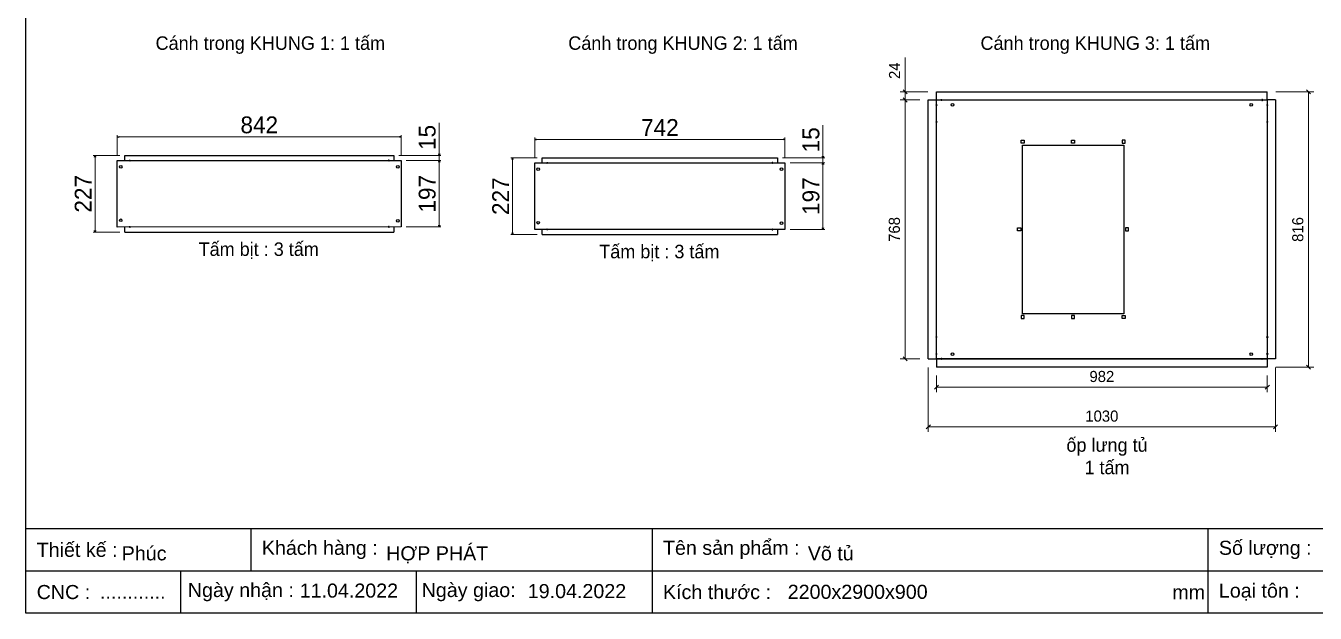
# Model space of a CAD drawing. Header units: millimetres. Extents: x 0 to 6199, y 0 to 4383.
# Drawn here: x 0 to 3825, y 0 to 1742 of the extents above; entities that cross this region are included whole.
import ezdxf

# ---------------------------------------------------------------- set-up
doc = ezdxf.new("R2010")
doc.units = ezdxf.units.MM
doc.layers.add('CNC', color=7, linetype='Continuous')
doc.layers.add('DIM', color=253, linetype='Continuous')
doc.styles.add('Arial', font='arial.ttf')
doc.dimstyles.new('CNC', dxfattribs={"dimtxt": 50, "dimasz": 5, "dimexe": 5, "dimexo": 15, "dimgap": 10, "dimtad": 1, "dimdec": 0, "dimtxsty": 'Standard', "dimblk": 'OPEN30', "dimcen": 10, "dimclrd": 5, "dimclre": 5, "dimclrt": 3, "dimazin": 3, "dimtfac": 1, "dimtdec": 0, "dimtmove": 0, "dimatfit": 3, "dimldrblk": 'ARCHTICK', "dimlwd": 9, "dimlwe": 9})
doc.dimstyles.new('Dim-33', dxfattribs={"dimtxt": 33, "dimasz": 12, "dimexe": 15, "dimexo": 25, "dimgap": 15, "dimtad": 1, "dimdec": 0, "dimtxsty": 'Standard', "dimblk": 'OBLIQUE', "dimcen": 10, "dimclrd": 5, "dimclre": 5, "dimclrt": 3, "dimazin": 3, "dimtfac": 1, "dimtdec": 0, "dimtmove": 0, "dimatfit": 3, "dimldrblk": 'OPEN30', "dimlwd": 9, "dimlwe": 9})

# ---------------------------------------------------------------- blocks, each defined once
blk = doc.blocks.new('f3daunguoc')
at = {"layer": 'CNC', "color": 2, "lineweight": -3}
blk.add_circle((0, 0), 1.5, dxfattribs=at)
blk = doc.blocks.new('*D1')
at = {"color": 5, "lineweight": 9, "ltscale": 3, "transparency": 16777216}
for p, q in [((2364.6, 1355.4), (2364.6, 1447.7)), ((2244.8, 1350.4), (2369.6, 1350.4)), ((2364.6, 1335.4), (2364.6, 1350.4)), ((2266.8, 1335.4), (2369.6, 1335.4)), ((2364.6, 1330.4), (2364.6, 1325.4))]:
    blk.add_line(p, q, dxfattribs=at)
at = {"color": 0, "linetype": 'ByBlock', "lineweight": -2}
for p, q in [((2364.6, 1350.4), (2363.3, 1355.4)), ((2365.9, 1355.4), (2364.6, 1350.4)), ((2364.6, 1350.4), (2364.6, 1355.4)), ((2363.3, 1330.4), (2364.6, 1335.4)), ((2364.6, 1335.4), (2365.9, 1330.4)), ((2364.6, 1335.4), (2364.6, 1330.4))]:
    blk.add_line(p, q, dxfattribs=at)
at = {"layer": 'Defpoints', "color": 0, "ltscale": 3, "transparency": 16777216}
for p in [(2229.8, 1350.4), (2364.6, 1350.4), (2251.8, 1335.4)]:
    blk.add_point(p, dxfattribs=at)
at = {"color": 3, "ltscale": 3, "transparency": 16777216, "insert": (2329.1, 1404), "char_height": 50, "attachment_point": 5, "rotation": 90}
blk.add_mtext('15', dxfattribs=at)
blk = doc.blocks.new('_ArchTick')
at = {"color": 0, "const_width": 0.15}
blk.add_lwpolyline([(-0.5, -0.5), (0.5, 0.5)], dxfattribs=at)
blk = doc.blocks.new('_Open30')
at = {"color": 0, "linetype": 'ByBlock', "lineweight": -2}
for p, q in [((-1, 0.27), (0, 0)), ((0, 0), (-1, -0.27)), ((0, 0), (-1, 0))]:
    blk.add_line(p, q, dxfattribs=at)
blk = doc.blocks.new('*D2')
at = {"color": 5, "lineweight": 9, "ltscale": 3, "transparency": 16777216}
for p, q in [((1509.8, 1350.4), (1509.8, 1410.4)), ((2246.8, 1405.4), (1514.8, 1405.4)), ((2251.8, 1350.4), (2251.8, 1410.4))]:
    blk.add_line(p, q, dxfattribs=at)
at = {"color": 0, "linetype": 'ByBlock', "lineweight": -2}
for p, q in [((1509.8, 1405.4), (1514.8, 1406.8)), ((1514.8, 1404.1), (1509.8, 1405.4)), ((1509.8, 1405.4), (1514.8, 1405.4)), ((2246.8, 1406.8), (2251.8, 1405.4)), ((2251.8, 1405.4), (2246.8, 1404.1)), ((2251.8, 1405.4), (2246.8, 1405.4))]:
    blk.add_line(p, q, dxfattribs=at)
at = {"layer": 'Defpoints', "color": 0, "ltscale": 3, "transparency": 16777216}
for p in [(1509.8, 1405.4), (1509.8, 1335.4), (2251.8, 1335.4)]:
    blk.add_point(p, dxfattribs=at)
at = {"color": 3, "ltscale": 3, "transparency": 16777216, "insert": (1880.8, 1440.5), "char_height": 50, "attachment_point": 5}
blk.add_mtext('742', dxfattribs=at)
blk = doc.blocks.new('*D3')
at = {"color": 5, "lineweight": 9, "ltscale": 3, "transparency": 16777216}
for p, q in [((2266.8, 1335.4), (2369.6, 1335.4)), ((2364.6, 1330.4), (2364.6, 1143.4)), ((2266.8, 1138.4), (2369.6, 1138.4))]:
    blk.add_line(p, q, dxfattribs=at)
at = {"color": 0, "linetype": 'ByBlock', "lineweight": -2}
for p, q in [((2363.3, 1330.4), (2364.6, 1335.4)), ((2364.6, 1335.4), (2365.9, 1330.4)), ((2364.6, 1335.4), (2364.6, 1330.4)), ((2364.6, 1138.4), (2363.3, 1143.4)), ((2365.9, 1143.4), (2364.6, 1138.4)), ((2364.6, 1138.4), (2364.6, 1143.4))]:
    blk.add_line(p, q, dxfattribs=at)
at = {"layer": 'Defpoints', "color": 0, "ltscale": 3, "transparency": 16777216}
for p in [(2251.8, 1335.4), (2251.8, 1138.4), (2364.6, 1138.4)]:
    blk.add_point(p, dxfattribs=at)
at = {"color": 3, "ltscale": 3, "transparency": 16777216, "insert": (2329.1, 1236.9), "char_height": 50, "attachment_point": 5, "rotation": 90}
blk.add_mtext('197', dxfattribs=at)
blk = doc.blocks.new('*D4')
at = {"color": 5, "lineweight": 9, "ltscale": 3, "transparency": 16777216}
for p, q in [((1516.8, 1350.4), (1438.6, 1350.4)), ((1443.6, 1345.4), (1443.6, 1128.2)), ((1516.8, 1123.2), (1438.6, 1123.2))]:
    blk.add_line(p, q, dxfattribs=at)
at = {"color": 0, "linetype": 'ByBlock', "lineweight": -2}
for p, q in [((1442.3, 1345.4), (1443.6, 1350.4)), ((1443.6, 1350.4), (1445, 1345.4)), ((1443.6, 1350.4), (1443.6, 1345.4)), ((1443.6, 1123.2), (1442.3, 1128.2)), ((1445, 1128.2), (1443.6, 1123.2)), ((1443.6, 1123.2), (1443.6, 1128.2))]:
    blk.add_line(p, q, dxfattribs=at)
at = {"layer": 'Defpoints', "color": 0, "ltscale": 3, "transparency": 16777216}
for p in [(1531.8, 1350.4), (1443.6, 1123.2), (1531.8, 1123.2)]:
    blk.add_point(p, dxfattribs=at)
at = {"color": 3, "ltscale": 3, "transparency": 16777216, "insert": (1408.5, 1236.8), "char_height": 50, "attachment_point": 5, "rotation": 90}
blk.add_mtext('227', dxfattribs=at)
blk = doc.blocks.new('*D5')
at = {"color": 5, "lineweight": 9, "ltscale": 3, "transparency": 16777216}
for p, q in [((1226.3, 1362.5), (1226.3, 1454.8)), ((1106.5, 1357.5), (1231.3, 1357.5)), ((1128.5, 1342.5), (1231.3, 1342.5)), ((1226.3, 1342.5), (1226.3, 1357.5)), ((1226.3, 1337.5), (1226.3, 1332.5))]:
    blk.add_line(p, q, dxfattribs=at)
at = {"color": 0, "linetype": 'ByBlock', "lineweight": -2}
for p, q in [((1226.3, 1357.5), (1225, 1362.5)), ((1225, 1337.5), (1226.3, 1342.5)), ((1227.7, 1362.5), (1226.3, 1357.5)), ((1226.3, 1357.5), (1226.3, 1362.5)), ((1226.3, 1342.5), (1227.7, 1337.5)), ((1226.3, 1342.5), (1226.3, 1337.5))]:
    blk.add_line(p, q, dxfattribs=at)
at = {"layer": 'Defpoints', "color": 0, "ltscale": 3, "transparency": 16777216}
for p in [(1091.5, 1357.5), (1113.5, 1342.5), (1226.3, 1357.5)]:
    blk.add_point(p, dxfattribs=at)
at = {"color": 3, "ltscale": 3, "transparency": 16777216, "insert": (1190.8, 1411.1), "char_height": 50, "attachment_point": 5, "rotation": 90}
blk.add_mtext('15', dxfattribs=at)
blk = doc.blocks.new('*D6')
at = {"color": 5, "lineweight": 9, "ltscale": 3, "transparency": 16777216}
for p, q in [((271.5, 1357.5), (271.5, 1417.5)), ((1113.5, 1357.5), (1113.5, 1417.5)), ((1108.5, 1412.5), (276.5, 1412.5))]:
    blk.add_line(p, q, dxfattribs=at)
at = {"color": 0, "linetype": 'ByBlock', "lineweight": -2}
for p, q in [((271.5, 1412.5), (276.5, 1413.9)), ((276.5, 1411.2), (271.5, 1412.5)), ((271.5, 1412.5), (276.5, 1412.5)), ((1108.5, 1413.9), (1113.5, 1412.5)), ((1113.5, 1412.5), (1108.5, 1411.2)), ((1113.5, 1412.5), (1108.5, 1412.5))]:
    blk.add_line(p, q, dxfattribs=at)
at = {"layer": 'Defpoints', "color": 0, "ltscale": 3, "transparency": 16777216}
for p in [(271.5, 1412.5), (271.5, 1342.5), (1113.5, 1342.5)]:
    blk.add_point(p, dxfattribs=at)
at = {"color": 3, "ltscale": 3, "transparency": 16777216, "insert": (692.5, 1448), "char_height": 50, "attachment_point": 5}
blk.add_mtext('842', dxfattribs=at)
blk = doc.blocks.new('*D7')
at = {"color": 5, "lineweight": 9, "ltscale": 3, "transparency": 16777216}
for p, q in [((1128.5, 1342.5), (1231.3, 1342.5)), ((1226.3, 1337.5), (1226.3, 1150.5)), ((1128.5, 1145.5), (1231.3, 1145.5))]:
    blk.add_line(p, q, dxfattribs=at)
at = {"color": 0, "linetype": 'ByBlock', "lineweight": -2}
for p, q in [((1225, 1337.5), (1226.3, 1342.5)), ((1226.3, 1342.5), (1227.7, 1337.5)), ((1226.3, 1342.5), (1226.3, 1337.5)), ((1226.3, 1145.5), (1225, 1150.5)), ((1227.7, 1150.5), (1226.3, 1145.5)), ((1226.3, 1145.5), (1226.3, 1150.5))]:
    blk.add_line(p, q, dxfattribs=at)
at = {"layer": 'Defpoints', "color": 0, "ltscale": 3, "transparency": 16777216}
for p in [(1113.5, 1342.5), (1113.5, 1145.5), (1226.3, 1145.5)]:
    blk.add_point(p, dxfattribs=at)
at = {"color": 3, "ltscale": 3, "transparency": 16777216, "insert": (1190.8, 1244), "char_height": 50, "attachment_point": 5, "rotation": 90}
blk.add_mtext('197', dxfattribs=at)
blk = doc.blocks.new('*D8')
at = {"color": 5, "lineweight": 9, "ltscale": 3, "transparency": 16777216}
for p, q in [((278.5, 1357.5), (200.3, 1357.5)), ((205.3, 1352.5), (205.3, 1135.3)), ((278.5, 1130.3), (200.3, 1130.3))]:
    blk.add_line(p, q, dxfattribs=at)
at = {"color": 0, "linetype": 'ByBlock', "lineweight": -2}
for p, q in [((204, 1352.5), (205.3, 1357.5)), ((205.3, 1357.5), (206.7, 1352.5)), ((205.3, 1357.5), (205.3, 1352.5)), ((205.3, 1130.3), (204, 1135.3)), ((206.7, 1135.3), (205.3, 1130.3)), ((205.3, 1130.3), (205.3, 1135.3))]:
    blk.add_line(p, q, dxfattribs=at)
at = {"layer": 'Defpoints', "color": 0, "ltscale": 3, "transparency": 16777216}
for p in [(293.5, 1357.5), (205.3, 1130.3), (293.5, 1130.3)]:
    blk.add_point(p, dxfattribs=at)
at = {"color": 3, "ltscale": 3, "transparency": 16777216, "insert": (170.2, 1243.9), "char_height": 50, "attachment_point": 5, "rotation": 90}
blk.add_mtext('227', dxfattribs=at)
blk = doc.blocks.new('*D42')
at = {"color": 0, "linetype": 'ByBlock', "lineweight": -2}
for p, q in [((2602.3, 1552.1), (2614.3, 1540.1)), ((2614.3, 1516.1), (2602.3, 1528.1))]:
    blk.add_line(p, q, dxfattribs=at)
at = {"layer": 'Defpoints', "color": 0, "transparency": 16777216}
for p in [(2608.3, 1546.1), (2701, 1546.1), (2677, 1522.1)]:
    blk.add_point(p, dxfattribs=at)
at = {"layer": 'DIM', "color": 5, "lineweight": 9, "transparency": 16777216}
for p, q in [((2608.3, 1546.1), (2608.3, 1647.8)), ((2676, 1546.1), (2593.3, 1546.1)), ((2608.3, 1522.1), (2608.3, 1546.1)), ((2652, 1522.1), (2593.3, 1522.1)), ((2608.3, 1522.1), (2608.3, 1510.1))]:
    blk.add_line(p, q, dxfattribs=at)
at = {"layer": 'DIM', "color": 3, "transparency": 16777216, "insert": (2576.8, 1608.9), "char_height": 33, "attachment_point": 5, "rotation": 90}
blk.add_mtext('24', dxfattribs=at)
blk = doc.blocks.new('_Oblique')
at = {"color": 0, "linetype": 'ByBlock', "lineweight": -2}
blk.add_line((-0.5, -0.5), (0.5, 0.5), dxfattribs=at)
blk = doc.blocks.new('*D43')
at = {"color": 0, "linetype": 'ByBlock', "lineweight": -2}
for p, q in [((2614.3, 1516.1), (2602.3, 1528.1)), ((2602.3, 760.1), (2614.3, 748.1))]:
    blk.add_line(p, q, dxfattribs=at)
at = {"layer": 'Defpoints', "color": 0, "transparency": 16777216}
for p in [(2677, 1522.1), (2608.3, 754.1), (2677, 754.1)]:
    blk.add_point(p, dxfattribs=at)
at = {"layer": 'DIM', "color": 5, "lineweight": 9, "transparency": 16777216}
for p, q in [((2652, 1522.1), (2593.3, 1522.1)), ((2608.3, 1522.1), (2608.3, 754.1)), ((2652, 754.1), (2593.3, 754.1))]:
    blk.add_line(p, q, dxfattribs=at)
at = {"layer": 'DIM', "color": 3, "transparency": 16777216, "insert": (2576.5, 1138.1), "char_height": 33, "attachment_point": 5, "rotation": 90}
blk.add_mtext('768', dxfattribs=at)
blk = doc.blocks.new('*D44')
at = {"color": 0, "linetype": 'ByBlock', "lineweight": -2}
for p, q in [((2683, 558.5), (2671, 546.5)), ((3700.5, 546.5), (3712.5, 558.5))]:
    blk.add_line(p, q, dxfattribs=at)
at = {"layer": 'Defpoints', "color": 0, "transparency": 16777216}
for p in [(2677, 754.1), (3706.5, 754.1), (3706.5, 552.5)]:
    blk.add_point(p, dxfattribs=at)
at = {"layer": 'DIM', "color": 5, "lineweight": 9, "transparency": 16777216}
for p, q in [((2677, 729.1), (2677, 537.5)), ((3706.5, 729.1), (3706.5, 537.5)), ((2677, 552.5), (3706.5, 552.5))]:
    blk.add_line(p, q, dxfattribs=at)
at = {"layer": 'DIM', "color": 3, "transparency": 16777216, "insert": (3191.7, 584.4), "char_height": 33, "attachment_point": 5}
blk.add_mtext('1030', dxfattribs=at)
blk = doc.blocks.new('*D45')
at = {"color": 0, "linetype": 'ByBlock', "lineweight": -2}
for p, q in [((2707, 676.1), (2695, 664.1)), ((3676.5, 664.1), (3688.5, 676.1))]:
    blk.add_line(p, q, dxfattribs=at)
at = {"layer": 'Defpoints', "color": 0, "transparency": 16777216}
for p in [(2701, 730.1), (3682.5, 730.1), (2701, 670.1)]:
    blk.add_point(p, dxfattribs=at)
at = {"layer": 'DIM', "color": 5, "lineweight": 9, "transparency": 16777216}
for p, q in [((2701, 705.1), (2701, 655.1)), ((3682.5, 705.1), (3682.5, 655.1)), ((3682.5, 670.1), (2701, 670.1))]:
    blk.add_line(p, q, dxfattribs=at)
at = {"layer": 'DIM', "color": 3, "transparency": 16777216, "insert": (3191.7, 701.9), "char_height": 33, "attachment_point": 5}
blk.add_mtext('982', dxfattribs=at)
blk = doc.blocks.new('*D46')
at = {"color": 0, "linetype": 'ByBlock', "lineweight": -2}
for p, q in [((3811, 1540.1), (3799, 1552.1)), ((3799, 736.1), (3811, 724.1))]:
    blk.add_line(p, q, dxfattribs=at)
at = {"layer": 'Defpoints', "color": 0, "transparency": 16777216}
for p in [(3682.5, 1546.1), (3805, 1546.1), (3682.5, 730.1)]:
    blk.add_point(p, dxfattribs=at)
at = {"layer": 'DIM', "color": 5, "lineweight": 9, "transparency": 16777216}
for p, q in [((3707.5, 1546.1), (3820, 1546.1)), ((3805, 730.1), (3805, 1546.1)), ((3707.5, 730.1), (3820, 730.1))]:
    blk.add_line(p, q, dxfattribs=at)
at = {"layer": 'DIM', "color": 3, "transparency": 16777216, "insert": (3773.1, 1138.1), "char_height": 33, "attachment_point": 5, "rotation": 90}
blk.add_mtext('816', dxfattribs=at)
blk = doc.blocks.new('KHUNG CHUẨN')
at = {"color": 7}
for p, q in [((19889.2, -28535.2), (16919.2, -28535.2)), ((17239.2, -28535.2), (17239.2, -28595.2)), ((17809.2, -28535.2), (17809.2, -28655.2)), ((18599.2, -28535.2), (18599.2, -28655.2)), ((18939.2, -28595.2), (16919.2, -28595.2)), ((17139.2, -28595.2), (17139.2, -28655.2)), ((17474.2, -28595.2), (17474.2, -28655.2))]:
    blk.add_line(p, q, dxfattribs=at)
blk.add_lwpolyline([(16919.2, -26555.2), (19889.2, -26555.2), (19889.2, -28655.2), (16919.2, -28655.2)], close=True, dxfattribs=at)
at = {"color": 2, "char_height": 20, "attachment_point": 4, "style": 'Arial'}
for s, insert, width in [('  Thiết kế :', (16919.2, -28565.2), 917.634), ('  Khách hàng :', (17239.2, -28565.2), 917.634), ('  Tên sản phẩm :', (17809.2, -28565.2), 917.634), ('  Số lượng :', (18599.2, -28565.2), 917.634), ('  CNC :', (16919.2, -28625.2), 917.634), ('  Ngày nhận :', (17134, -28625.2), 556.651), ('  Ngày giao:', (17466.3, -28625.2), 556.651), ('  Kích thước :', (17809.2, -28625.2), 917.634), ('mm', (18548.6, -28625.2), 73.831), ('  Loại tôn :', (18599.2, -28625.2), 917.634)]:
    blk.add_mtext(s, dxfattribs=dict(at, insert=insert, width=width))
at = {"color": 3, "style": 'Arial'}
for tag, p in [('#01', (17055.6, -28580.1)), ('#02', (17431.4, -28580.1)), ('#03', (18030.6, -28580.1)), ('#08', (18751.7, -28580.1)), ('#10', (19064.8, -28580.1)), ('#04', (17024.8, -28634.6)), ('#05', (17308.5, -28633)), ('#06', (17632.7, -28633.7)), ('#07', (18002, -28634.7)), ('#09', (18753.8, -28632.6)), ('#11', (19060.3, -28625.7)), ('#12', (19806.5, -28628.9))]:
    blk.add_attdef(tag, p, '', height=20, dxfattribs=at)

msp = doc.modelspace()

# ---------------------------------------------------------------- linework, layer by layer
at = {"color": 7}
for p, q in [((2701, 1522.1), (3682.5, 1522.1)), ((2701, 754.1), (3682.5, 754.1))]:
    msp.add_line(p, q, dxfattribs=at)
at = {"ltscale": 3}
for p, q in [((271.5, 1342.5), (1113.5, 1342.5)), ((271.5, 1145.3), (271.5, 1342.5)), ((271.5, 1342.5), (1113.5, 1342.5)), ((293.5, 1342.5), (293.5, 1357.5)), ((293.5, 1357.5), (1091.5, 1357.5)), ((1091.5, 1357.5), (1091.5, 1342.5)), ((1113.5, 1342.5), (1113.5, 1145.5)), ((1531.8, 1350.4), (2229.8, 1350.4)), ((1531.8, 1335.4), (1531.8, 1350.4)), ((2229.8, 1350.4), (2229.8, 1335.4)), ((1509.8, 1335.4), (2251.8, 1335.4)), ((1509.8, 1335.4), (2251.8, 1335.4)), ((1509.8, 1138.2), (1509.8, 1335.4)), ((2251.8, 1335.4), (2251.8, 1138.4)), ((1113.5, 1145.5), (271.5, 1145.3)), ((293.5, 1130.3), (293.5, 1145.3)), ((293.5, 1130.3), (1091.5, 1130.3)), ((1091.5, 1145.5), (1091.5, 1130.3)), ((2251.8, 1138.4), (1509.8, 1138.2)), ((1531.8, 1123.2), (1531.8, 1138.2)), ((1531.8, 1123.2), (2229.8, 1123.2)), ((2229.8, 1138.4), (2229.8, 1123.2))]:
    msp.add_line(p, q, dxfattribs=at)
at = {"color": 2}
for points in [[(2677, 1522.1), (2701, 1522.1), (2701, 1546.1)], [(3706.5, 1522.1), (3682.5, 1522.1), (3682.5, 1546.1)], [(2677, 754.1), (2701, 754.1), (2701, 730.1)], [(3706.5, 754.1), (3682.5, 754.1), (3682.5, 730.1)]]:
    msp.add_lwpolyline(points, dxfattribs=at)
at = {"color": 7}
for points in [[(2701, 1546.1), (3682.5, 1546.1)], [(2677, 754.1), (2677, 1522.1)], [(3706.5, 1522.1), (3706.5, 754.1)], [(3682.5, 730.1), (2701, 730.1)]]:
    msp.add_lwpolyline(points, dxfattribs=at)
msp.add_lwpolyline([(2701, 754.1), (2701, 1522.1), (3682.5, 1522.1), (3682.5, 754.1)], close=True, dxfattribs=at)
msp.add_lwpolyline([(2701, 754.1), (2701, 1522.1), (3682.5, 1522.1), (3682.5, 754.1)], close=True, dxfattribs=at)
at = {"color": 2, "ltscale": 3}
for points in [[(2961, 1402.6), (2961, 1393.6), (2952, 1393.6), (2952, 1402.6)], [(2956.5, 888.1), (2956.5, 1388.1), (3256.5, 1388.1), (3256.5, 888.1)], [(3111, 1402.6), (3111, 1393.6), (3102, 1393.6), (3102, 1402.6)], [(3252, 1402.6), (3252, 1393.6), (3261, 1393.6), (3261, 1402.6)], [(2951, 1142.6), (2951, 1133.6), (2942, 1133.6), (2942, 1142.6)], [(3262, 1142.6), (3262, 1133.6), (3271, 1133.6), (3271, 1142.6)], [(2961, 873.6), (2961, 882.6), (2952, 882.6), (2952, 873.6)], [(3111, 873.6), (3111, 882.6), (3102, 882.6), (3102, 873.6)], [(3252, 873.6), (3252, 882.6), (3261, 882.6), (3261, 873.6)]]:
    msp.add_lwpolyline(points, close=True, dxfattribs=at)
at = {"color": 2}
for centre in [(2748.5, 1507.6), (3635, 1507.6), (2748.5, 768.6), (3635, 768.6)]:
    msp.add_circle(centre, 4, dxfattribs=at)
at = {"color": 2, "ltscale": 3}
for centre in [(281.5, 1324), (1103.5, 1324), (1519.8, 1316.9), (2241.8, 1316.9), (281.5, 1165.3), (1103.5, 1163.8), (1519.8, 1158.2), (2241.8, 1156.7)]:
    msp.add_circle(centre, 4, dxfattribs=at)

# ---------------------------------------------------------------- block references
at = {"color": 3}
ref = msp.add_blockref('KHUNG CHUẨN', (-35314.2, 59809.6), dxfattribs=dict(at, xscale=2.08722096000838, yscale=2.08722096000838, zscale=2.08722096000838))
ref.add_attrib('#03', 'Võ tủ', (2319.6, 156.7), dxfattribs={"color": 3, "height": 41.74, "style": 'Arial'})
ref.add_attrib('#07', '2200x2900x900', (2260, 42.6), dxfattribs={"color": 3, "height": 41.744, "style": 'Arial'})
ref.add_attrib('#02', 'HỢP PHÁT', (1069, 156.7), dxfattribs={"color": 3, "height": 41.74, "style": 'Arial'})
ref.add_attrib('#05', '11.04.2022', (812.4, 46.2), dxfattribs={"color": 3, "height": 41.74, "style": 'Arial'})
ref.add_attrib('#06', '19.04.2022', (1489, 44.7), dxfattribs={"color": 3, "height": 41.74, "style": 'Arial'})
ref.add_attrib('#01', 'Phúc', (284.5, 156.7), dxfattribs={"color": 3, "height": 41.74, "style": 'Arial'})
ref.add_attrib('#04', '............', (220.2, 42.9), dxfattribs={"color": 3, "height": 41.744, "style": 'Arial'})
at = {"lineweight": -3}
for p, rotation in [((2701, 1507.1), 270), ((2716, 1522.1), 270), ((2701, 1457.1), 270), ((308.5, 1342.5), 270), ((1546.8, 1335.4), 270), ((308.5, 1145.5), 270), ((1546.8, 1138.4), 270), ((3682.5, 819.1), 90), ((3682.5, 769.1), 90), ((3667.5, 754.1), 90)]:
    msp.add_blockref('f3daunguoc', p, dxfattribs=dict(at, rotation=rotation))
at = {"lineweight": -3, "xscale": -1}
for p, rotation in [((3667.5, 1522.1), 90), ((3682.5, 1507.1), 90), ((3682.5, 1457.1), 90), ((1076.5, 1342.5), 90), ((2214.8, 1335.4), 90), ((1076.5, 1145.5), 90), ((2214.8, 1138.4), 90), ((2701, 819.1), 270), ((2701, 769.1), 270), ((2716, 754.1), 270)]:
    msp.add_blockref('f3daunguoc', p, dxfattribs=dict(at, rotation=rotation))

# ---------------------------------------------------------------- texts
at = {"color": 2, "char_height": 40, "attachment_point": 5}
for s, insert, width in [('Cánh trong KHUNG 1: 1 tấm', (725.3, 1684.8), 775), ('Cánh trong KHUNG 2: 1 tấm', (1949.4, 1684.8), 675), ('Cánh trong KHUNG 3: 1 tấm', (3172.2, 1684.8), 775), ('Tấm bịt : 3 tấm', (690.9, 1075.3), 775), ('Tấm bịt : 3 tấm', (1879.2, 1068.2), 675), ('ốp lưng tủ \\P1 tấm', (3207.1, 465.3), 1852.723)]:
    msp.add_mtext(s, dxfattribs=dict(at, insert=insert, width=width))

# ---------------------------------------------------------------- dimensions: what is measured, and where the dimension line sits
at = {"ltscale": 3}
for base, p1, p2, picture, middle in [((271.5, 1412.5), (1113.5, 1342.5), (271.5, 1342.5), '*D6', (692.5, 1448)), ((1509.8, 1405.4), (2251.8, 1335.4), (1509.8, 1335.4), '*D2', (1880.8, 1440.5))]:
    dim = msp.add_linear_dim(base=base, p1=p1, p2=p2, dimstyle='CNC', dxfattribs=at)
    dim.commit()
    dim.dimension.update_dxf_attribs({"geometry": picture, "text_midpoint": middle})
for base, p1, p2, picture, middle in [((1226.3, 1357.5), (1113.5, 1342.5), (1091.5, 1357.5), '*D5', (1190.8, 1411.1)), ((2364.6, 1350.4), (2251.8, 1335.4), (2229.8, 1350.4), '*D1', (2329.1, 1404)), ((205.3, 1130.3), (293.5, 1357.5), (293.5, 1130.3), '*D8', (170.2, 1243.9)), ((1226.3, 1145.5), (1113.5, 1342.5), (1113.5, 1145.5), '*D7', (1190.8, 1244)), ((1443.6, 1123.2), (1531.8, 1350.4), (1531.8, 1123.2), '*D4', (1408.5, 1236.8)), ((2364.6, 1138.4), (2251.8, 1335.4), (2251.8, 1138.4), '*D3', (2329.1, 1236.9))]:
    dim = msp.add_linear_dim(base=base, p1=p1, p2=p2, angle=90, dimstyle='CNC', dxfattribs=at)
    dim.commit()
    dim.dimension.update_dxf_attribs({"geometry": picture, "text_midpoint": middle})
at = {"layer": 'DIM', "color": 2}
for base, p1, p2, picture, middle in [((2608.3, 1546.1), (2677, 1522.1), (2701, 1546.1), '*D42', (2576.8, 1608.9)), ((3805, 1546.1), (3682.5, 730.1), (3682.5, 1546.1), '*D46', (3773.1, 1138.1)), ((2608.3, 754.1), (2677, 1522.1), (2677, 754.1), '*D43', (2576.5, 1138.1))]:
    dim = msp.add_linear_dim(base=base, p1=p1, p2=p2, angle=90, dimstyle='Dim-33', dxfattribs=at)
    dim.commit()
    dim.dimension.update_dxf_attribs({"geometry": picture, "text_midpoint": middle})
for base, p1, p2, picture, middle in [((3706.4927798, 552.5071952), (2676.9927798, 754.0738745), (3706.4927798, 754.0738745), '*D44', (3191.7427798, 552.5071952)), ((2700.9927798, 670.0786539), (3682.4927798, 730.0738745), (2700.9927798, 730.0738745), '*D45', (3191.7427798, 670.0786539))]:
    dim = msp.add_linear_dim(base=base, p1=p1, p2=p2, angle=180, dimstyle='Dim-33', dxfattribs=at)
    dim.commit()
    dim.dimension.update_dxf_attribs({"geometry": picture, "text_midpoint": middle, "dimtype": 160})

doc.saveas('drawing.dxf')
